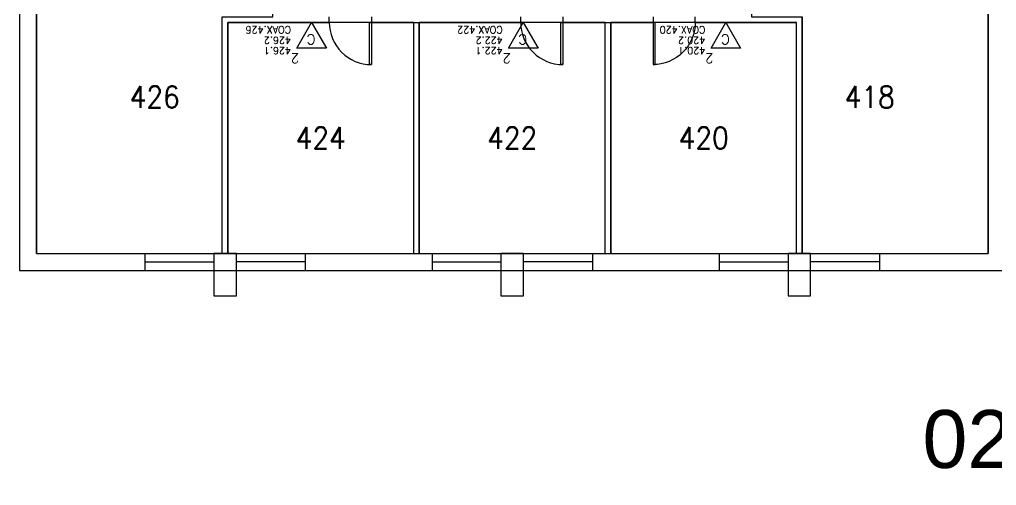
# Model space of a CAD drawing. Header units: inches. Extents: x -460 to 10305, y -938 to 5356.
# Drawn here: x 4036 to 4730, y 3868 to 4198 of the extents above; entities that cross this region are included whole.
import ezdxf
from ezdxf.enums import TextEntityAlignment as Align

# ---------------------------------------------------------------- set-up
doc = ezdxf.new("R2010")
doc.units = ezdxf.units.IN
doc.header["$MEASUREMENT"] = 0
doc.set_wipeout_variables(frame=1)
doc.linetypes.add('01-0263-04-DWG-BFP-ARCH$0$763', pattern=[5.0001, 5, -0.0001])
for name, color, linetype in [('01-0263-04-DWG-BFP-ARCH$0$SP-AREA', 250, '01-0263-04-DWG-BFP-ARCH$0$763'), ('01-0263-04-DWG-BFP-ARCH$0$SP-DOORS', 5, 'Continuous'), ('01-0263-04-DWG-BFP-ARCH$0$SP-GROSS', 30, 'Continuous'), ('01-0263-04-DWG-BFP-ARCH$0$SP-PRINT_TEXT', 250, 'Continuous'), ('01-0263-04-DWG-BFP-ARCH$0$SP-RMNO', 7, 'Continuous'), ('01-0263-04-DWG-BFP-ARCH$0$SP-ROOM', 7, 'Continuous'), ('01-0263-04-DWG-BFP-ARCH$0$SP-WALL', 7, 'Continuous'), ('01-0263-04-DWG-BFP-ARCH$0$SP-WINDOWS', 6, 'Continuous'), ('T-Comm-E', 1, 'Continuous')]:
    doc.layers.add(name, color=color, linetype=linetype)
doc.layers.get('01-0263-04-DWG-BFP-ARCH$0$SP-ROOM').off()
doc.styles.add('01-0263-04-DWG-BFP-ARCH$0$ARIAL', font='ARIAL', dxfattribs={"height": 0.2})
doc.styles.add('01-0263-04-DWG-BFP-ARCH$0$ROMANS', font='ROMANS.shx', dxfattribs={"width": 0.9})
doc.styles.add('3-32', font='SIMPLEX.shx', dxfattribs={"height": 9})

# ---------------------------------------------------------------- blocks, each defined once
blk = doc.blocks.new('01-0263-04-DWG-BFP-ARCH$0$DOR00')
at = {"color": 0}
for p, q in [((0, 1), (0, 0)), ((1, 0), (1, 1))]:
    blk.add_line(p, q, dxfattribs=at)
blk = doc.blocks.new('01-0263-04-DWG-BFP-ARCH$0$DOR01')
at = {"color": 0}
for p, q in [((1, 1), (0, 1)), ((0, 1), (0, 0)), ((1, 0), (1, 1)), ((0, 0), (1, 0))]:
    blk.add_line(p, q, dxfattribs=at)
blk = doc.blocks.new('01-0263-04-DWG-BFP-ARCH$0$FMGRM1')
at = {"style": '01-0263-04-DWG-BFP-ARCH$0$ROMANS', "width": 0.9}
for tag, p in [('RMAREA', (0, -0.2836)), ('DATA1', (0, -0.443)), ('DATA2', (0, -0.6024)), ('DATA3', (0, -0.7618)), ('DATA4', (0, -0.9213)), ('DATA5', (0, -1.0807))]:
    blk.add_attdef(tag, text='', height=0.1172, dxfattribs=at).set_placement(p, align=Align.CENTER)
at = {"linetype": 'Continuous'}
blk.add_wipeout([(-0.375, -0.125), (0.375, -0.125), (0.375, 0.125), (-0.375, 0.125)], dxfattribs=at)
at = {"layer": '01-0263-04-DWG-BFP-ARCH$0$SP-RMNO', "style": '01-0263-04-DWG-BFP-ARCH$0$ROMANS', "width": 0.9}
blk.add_attdef('RMNUMB', text='', height=0.16, dxfattribs=at).set_placement((0, 0), align=Align.MIDDLE)
blk = doc.blocks.new('01-0263-04-DWG-BFP-ARCH', base_point=(1295.15, 1353.42))
at = {"layer": '01-0263-04-DWG-BFP-ARCH$0$SP-AREA', "linetype": 'Continuous'}
for points in [[(1307.16, 1365.43), (1439.16, 1365.43), (1439.16, 1533.43), (1475.16, 1533.43), (1475.16, 1587.43), (1307.16, 1587.43)], [(1851.16, 1365.43), (1983.16, 1365.43), (1983.16, 1587.43), (1815.16, 1587.43), (1815.16, 1533.43), (1851.16, 1533.43)], [(1443.16, 1365.43), (1575.16, 1365.43), (1575.16, 1529.43), (1443.16, 1529.43)], [(1711.16, 1529.43), (1579.16, 1529.43), (1579.16, 1365.43), (1711.16, 1365.43)], [(1715.16, 1365.43), (1847.16, 1365.43), (1847.16, 1529.43), (1715.16, 1529.43)]]:
    blk.add_lwpolyline(points, close=True, dxfattribs=at)
at = {"layer": '01-0263-04-DWG-BFP-ARCH$0$SP-DOORS'}
for points in [[(1515.16, 1529.43, 0.414214), (1545.16, 1499.43, 0.414214)], [(1651.16, 1529.43, 0.414214), (1681.16, 1499.43, 0.414214)], [(1775.16, 1529.43, -0.414214), (1745.16, 1499.43, -0.414214)]]:
    blk.add_lwpolyline(points, format="xyb", dxfattribs=at)
at = {"layer": '01-0263-04-DWG-BFP-ARCH$0$SP-GROSS'}
blk.add_lwpolyline([(1995.16, 2641.43), (1295.16, 2641.43), (1295.15, 1353.42), (1995.06, 1353.48), (1995.02, 1373.67), (1995.16, 2641.43)], close=True, dxfattribs=at)
at = {"layer": '01-0263-04-DWG-BFP-ARCH$0$SP-WALL'}
for p, q in [((1983.16, 2629.43), (1983.16, 1365.43)), ((1295.16, 1904.43), (1295.16, 1353.43)), ((1307.16, 1365.43), (1307.16, 1904.43)), ((1439.16, 1365.43), (1439.16, 1533.43)), ((1443.16, 1529.43), (1515.16, 1529.43)), ((1443.16, 1365.43), (1443.16, 1529.43)), ((1545.16, 1529.43), (1651.16, 1529.43)), ((1575.16, 1365.43), (1575.16, 1529.43)), ((1579.16, 1365.43), (1579.16, 1529.43)), ((1681.16, 1529.43), (1745.16, 1529.43)), ((1711.16, 1365.43), (1711.16, 1529.43)), ((1715.16, 1365.43), (1715.16, 1529.43)), ((1775.16, 1529.43), (1847.16, 1529.43)), ((1847.16, 1365.43), (1847.16, 1529.43)), ((1851.16, 1365.43), (1851.16, 1533.43)), ((1307.16, 1365.43), (1983.16, 1365.43)), ((1384.16, 1365.43), (1384.16, 1353.43)), ((1433.16, 1365.43), (1433.16, 1335.43)), ((1449.16, 1365.43), (1433.16, 1365.43)), ((1449.16, 1335.43), (1449.16, 1365.43)), ((1498.16, 1365.43), (1498.16, 1353.43)), ((1588.16, 1365.43), (1588.16, 1353.43)), ((1653.16, 1365.43), (1637.16, 1365.43)), ((1637.16, 1365.43), (1637.16, 1335.43)), ((1653.16, 1335.43), (1653.16, 1365.43)), ((1702.16, 1365.43), (1702.16, 1353.43)), ((1792.16, 1365.43), (1792.16, 1353.43)), ((1841.16, 1365.43), (1841.16, 1335.43)), ((1857.16, 1365.43), (1841.16, 1365.43)), ((1857.16, 1335.43), (1857.16, 1365.43)), ((1906.16, 1365.43), (1906.16, 1353.43)), ((1295.16, 1353.43), (1995.16, 1353.43)), ((1433.16, 1335.43), (1449.16, 1335.43)), ((1637.16, 1335.43), (1653.16, 1335.43)), ((1841.16, 1335.43), (1857.16, 1335.43))]:
    blk.add_line(p, q, dxfattribs=at)
blk.add_lwpolyline([(1449.16, 1353.43), (1639.16, 1353.43)], dxfattribs=at)
at = {"layer": '01-0263-04-DWG-BFP-ARCH$0$SP-WINDOWS'}
for p, q in [((1384.16, 1359.43), (1433.16, 1359.43)), ((1498.16, 1359.43), (1449.16, 1359.43)), ((1588.16, 1359.43), (1637.16, 1359.43)), ((1702.16, 1359.43), (1653.16, 1359.43)), ((1792.16, 1359.43), (1841.16, 1359.43)), ((1906.16, 1359.43), (1857.16, 1359.43))]:
    blk.add_line(p, q, dxfattribs=at)
at = {"layer": '01-0263-04-DWG-BFP-ARCH$0$SP-DOORS', "xscale": 30, "zscale": 30}
for p, yscale, rotation in [((1545.16, 1529.43), -1.5, 270.0000000000064), ((1681.16, 1529.43), -1.5, 270), ((1745.16, 1529.43), 1.5, 270)]:
    blk.add_blockref('01-0263-04-DWG-BFP-ARCH$0$DOR01', p, dxfattribs=dict(at, yscale=yscale, rotation=rotation))
at = {"layer": '01-0263-04-DWG-BFP-ARCH$0$SP-WALL', "xscale": 30, "yscale": -4, "zscale": 30, "rotation": 180}
for p in [(1545.16, 1529.43), (1681.16, 1529.43)]:
    blk.add_blockref('01-0263-04-DWG-BFP-ARCH$0$DOR00', p, dxfattribs=at)
at = {"layer": '01-0263-04-DWG-BFP-ARCH$0$SP-WALL', "xscale": 30, "yscale": 4, "zscale": 30}
blk.add_blockref('01-0263-04-DWG-BFP-ARCH$0$DOR00', (1745.16, 1529.43), dxfattribs=at)
at = {"layer": '01-0263-04-DWG-BFP-ARCH$0$SP-PRINT_TEXT', "linetype": 'Continuous', "style": '01-0263-04-DWG-BFP-ARCH$0$ARIAL'}
blk.add_text('0263 UConn Brien McMahon Hall & Dining - 04', height=41.0843, dxfattribs=at).set_placement((2537.87, 1213.21), align=Align.CENTER)
at = {"layer": '01-0263-04-DWG-BFP-ARCH$0$SP-ROOM'}
ref = blk.add_blockref('01-0263-04-DWG-BFP-ARCH$0$FMGRM1', (1391.16, 1476.43), dxfattribs=dict(at, xscale=96, yscale=96, zscale=96))
ref.add_attrib('RMNUMB', '426', dxfattribs={"layer": '01-0263-04-DWG-BFP-ARCH$0$SP-RMNO', "height": 15.36, "style": '01-0263-04-DWG-BFP-ARCH$0$ROMANS', "width": 0.9}).set_placement((1391.16, 1476.43), align=Align.MIDDLE)
ref = blk.add_blockref('01-0263-04-DWG-BFP-ARCH$0$FMGRM1', (1899.16, 1476.43), dxfattribs=dict(at, xscale=96, yscale=96, zscale=96))
ref.add_attrib('RMNUMB', '418', dxfattribs={"layer": '01-0263-04-DWG-BFP-ARCH$0$SP-RMNO', "height": 15.36, "style": '01-0263-04-DWG-BFP-ARCH$0$ROMANS', "width": 0.9}).set_placement((1899.16, 1476.43), align=Align.MIDDLE)
ref = blk.add_blockref('01-0263-04-DWG-BFP-ARCH$0$FMGRM1', (1509.16, 1447.43), dxfattribs=dict(at, xscale=96, yscale=96, zscale=96))
ref.add_attrib('RMNUMB', '424', dxfattribs={"layer": '01-0263-04-DWG-BFP-ARCH$0$SP-RMNO', "height": 15.36, "style": '01-0263-04-DWG-BFP-ARCH$0$ROMANS', "width": 0.9}).set_placement((1509.16, 1447.43), align=Align.MIDDLE)
ref = blk.add_blockref('01-0263-04-DWG-BFP-ARCH$0$FMGRM1', (1645.16, 1447.43), dxfattribs=dict(at, xscale=96, yscale=96, zscale=96))
ref.add_attrib('RMNUMB', '422', dxfattribs={"layer": '01-0263-04-DWG-BFP-ARCH$0$SP-RMNO', "height": 15.36, "style": '01-0263-04-DWG-BFP-ARCH$0$ROMANS', "width": 0.9}).set_placement((1645.16, 1447.43), align=Align.MIDDLE)
ref = blk.add_blockref('01-0263-04-DWG-BFP-ARCH$0$FMGRM1', (1781.16, 1447.43), dxfattribs=dict(at, xscale=96, yscale=96, zscale=96))
ref.add_attrib('RMNUMB', '420', dxfattribs={"layer": '01-0263-04-DWG-BFP-ARCH$0$SP-RMNO', "height": 15.36, "style": '01-0263-04-DWG-BFP-ARCH$0$ROMANS', "width": 0.9}).set_placement((1781.16, 1447.43), align=Align.MIDDLE)
blk = doc.blocks.new('VOICE(1)DATA(1)COAX(1)')
for p, q in [((0, 0), (-10.5, 18.19)), ((-10.5, 18.19), (10.5, 18.19)), ((10.5, 18.19), (0, 0))]:
    blk.add_line(p, q)
at = {"char_height": 7, "attachment_point": 1, "style": '3-32'}
for s, insert, width in [('2', (8.78, 29.02), 11.7808), ('C', (-2.75, 15.62), 12.7033)]:
    blk.add_mtext(s, dxfattribs=dict(at, insert=insert, width=width))
at = {"style": '3-32', "flags": 1}
for tag, p in [('RM_NUMBER', (92.08, 138.94)), ('UTP_CATEGORY', (92.08, 125.57)), ('QUANTITY_UTP', (92.08, 112.44)), ('WIRELESS_OUTLET_LOCATION', (92.08, 99.43)), ('TELECOMM_ROOM', (92.08, 85.57)), ('QTY_COAX', (91.33, 59.47)), ('POS_4', (202.73, 34.3)), ('POS_5', (202.73, 26.05)), ('POS_6', (202.73, 17.55))]:
    blk.add_attdef(tag, p, '', height=5, dxfattribs=at)
at = {"flags": 1}
blk.add_attdef('WO_NUMBER', text='', height=5, dxfattribs=at).set_placement((90.2, 43.13), align=Align.BOTTOM_LEFT)
at = {"style": '3-32'}
for tag, p in [('POS_1', (14.63, 17.54)), ('POS_2', (14.64, 10.22)), ('POS_3', (14.62, 2.8))]:
    blk.add_attdef(tag, p, '', height=5, dxfattribs=at)

msp = doc.modelspace()

# ---------------------------------------------------------------- block references
msp.add_blockref('01-0263-04-DWG-BFP-ARCH', (4035.96, 4020.15))

# ---------------------------------------------------------------- next in the draw order: block references
at = {"layer": 'T-Comm-E', "rotation": 180}
for p, values in [((4243.45, 4196.15), {'POS_1': '426.1', 'POS_2': '426.2', 'POS_3': 'COAX.426'}), ((4393.83, 4196.15), {'POS_1': '422.1', 'POS_2': '422.2', 'POS_3': 'COAX.422'}), ((4537.74, 4196.15), {'POS_1': '420.1', 'POS_2': '420.2', 'POS_3': 'COAX.420'})]:
    msp.add_blockref('VOICE(1)DATA(1)COAX(1)', p, dxfattribs=at).add_auto_attribs(values)

doc.saveas('drawing.dxf')
